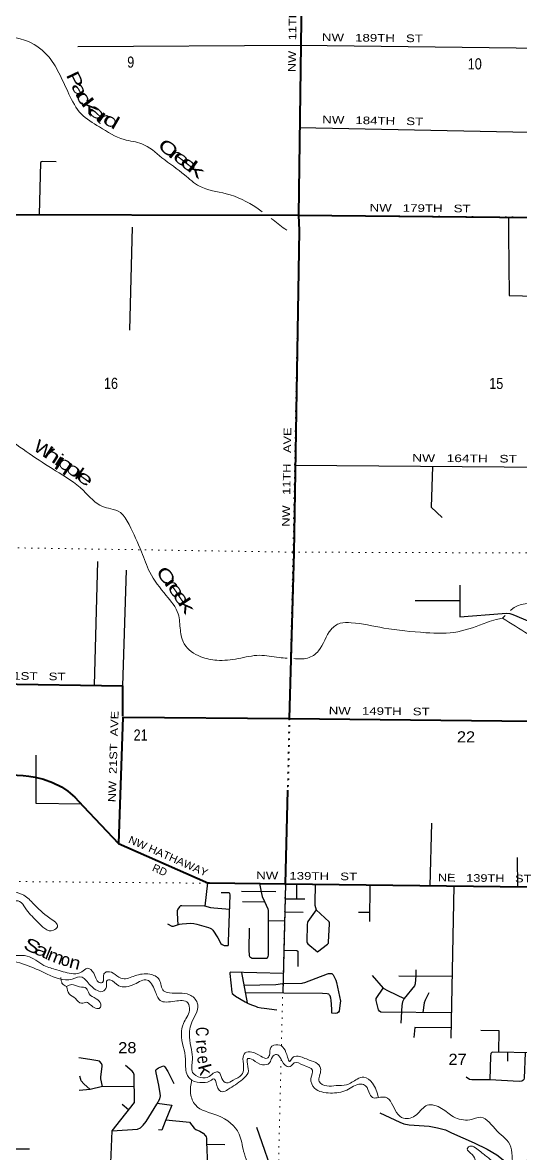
# Model space of a CAD drawing. Header units: feet. Extents: x -481249 to -254670, y -730376 to -544252.
# Drawn here: x -434086 to -426257, y -651058 to -633270 of the extents above; entities that cross this region are included whole.
import ezdxf
from ezdxf.enums import TextEntityAlignment as Align

# ---------------------------------------------------------------- set-up
doc = ezdxf.new("R2010")
doc.units = ezdxf.units.FT
doc.header["$LTSCALE"] = 70
doc.linetypes.add('DOTTED', pattern=[1.5, 0.3, -1.2])
for name, color, linetype, lineweight in [('26', 7, 'Continuous', 40), ('27', 7, 'Continuous', 13), ('29', 7, 'Continuous', 25), ('39', 7, 'Continuous', 13), ('41', 7, 'Continuous', 13), ('53', 7, 'DOTTED', 40), ('7', 7, 'DOTTED', 13)]:
    doc.layers.add(name, color=color, linetype=linetype, lineweight=lineweight)
doc.layers.add('30', color=7, linetype='Continuous')

msp = doc.modelspace()

# ---------------------------------------------------------------- linework, layer by layer
at = {"layer": '26'}
for p, q in [((-429672.48, -631003.74), (-429747.96, -636300.71)), ((-429747.28, -636300.73), (-429738, -636539.08)), ((-436083.56, -643646.04), (-432513.37, -643702.45)), ((-432513.37, -643702.45), (-432512.55, -644182.1)), ((-432510.68, -644194.11), (-432576.17, -646185.86)), ((-432510.68, -644194.11), (-429891.25, -644214.76)), ((-429953.37, -646818.91), (-429914, -645346.66))]:
    msp.add_line(p, q, dxfattribs=at)
for points in [[(-437630.67, -636240.8), (-437585.25, -636240.8), (-434997.6, -636288.52), (-429747.96, -636300.71)], [(-429747.28, -636300.73), (-426061.78, -636334.76), (-425996.28, -636339.4), (-425941.18, -636347.88), (-425860.14, -636367.96), (-425421.74, -636478.01), (-425381.08, -636483.49), (-425340.39, -636480.4), (-425265.26, -636467.31), (-424839.82, -636364.77)], [(-429738, -636539.08), (-429821.7, -641612.54), (-429891.25, -644214.76), (-424640.07, -644273.24)], [(-435995.36, -645291.79), (-435365.18, -645440.82), (-435325.63, -645444.1), (-435283.26, -645439.39), (-435156.87, -645405.2), (-434338.14, -645126.69), (-434295.89, -645113.8), (-434270.24, -645109.53), (-434223.21, -645105.25), (-434172.2, -645106.14), (-434076.08, -645113.67), (-433988.59, -645122.63), (-433889.73, -645139.11), (-433756.81, -645171.25), (-433616.67, -645221.54), (-433472.2, -645290.38), (-433374.21, -645360.49), (-433262.06, -645456.64), (-433131.61, -645596.01), (-432576.17, -646185.86)], [(-432576.17, -646185.86), (-431209.09, -646784.89), (-431175.64, -646800.66), (-431146.22, -646804.79), (-429953.37, -646818.91)], [(-429953.37, -646818.91), (-426149.45, -646866.3), (-425998.8, -646880.43), (-425937.6, -646896.92), (-425892.3, -646917.04), (-425824.61, -646960.51), (-425751.64, -647028.8), (-425664.74, -647135.46), (-425254.98, -647762.42), (-425200.29, -647820.2), (-425127.87, -647873.11), (-425029.43, -647920.06), (-424948.97, -647955.54), (-424852.46, -647986.16), (-424784.2, -648002.64), (-424742.51, -648011.24), (-424115.16, -648052.32)]]:
    msp.add_lwpolyline(points, dxfattribs=at)
at = {"layer": '29'}
for p, q in [((-429728.3, -634921.12), (-425160.44, -635012.2)), ((-426444.44, -636331.23), (-426443.82, -636599.77)), ((-432364.97, -636490.33), (-432406.97, -638105.9)), ((-429798.92, -640231.81), (-424556.97, -640277.29)), ((-432906.15, -641749.48), (-432959.57, -643695.4)), ((-432455.78, -641886.48), (-432513.37, -643702.45)), ((-427912.41, -642359.61), (-427209.75, -642363.51)), ((-427654.36, -645865.87), (-427681.36, -646847.22)), ((-426304.61, -646402.76), (-426304.34, -646864.37)), ((-431175.64, -646800.66), (-431217.23, -647168.51)), ((-430640.86, -646931.22), (-430103.11, -646937.31)), ((-429953.37, -646818.91), (-429994.46, -648537.01)), ((-429775.43, -646821.13), (-429776.47, -647058.82)), ((-428626.54, -646835.44), (-428630.29, -647410.57)), ((-427300.85, -646851.96), (-427352.95, -649244.73)), ((-430626.64, -647095.26), (-430281.76, -647099.29)), ((-429647.23, -647060.21), (-429959.06, -647056.86)), ((-429672.83, -647267.94), (-429963.98, -647262.56)), ((-428629.37, -647269.77), (-428801.12, -647267.81)), ((-430222.05, -647394.82), (-429967.28, -647400.7)), ((-430645.27, -648213.87), (-430553.6, -648692.13)), ((-427331.84, -648275.4), (-428166.56, -648269.1)), ((-426457.7, -649471.76), (-426459.18, -649608.58)), ((-432419.41, -650372.52), (-432520.5, -650289.37)), ((-432735.37, -652045.45), (-432678.94, -650705.26)), ((-435342.75, -650990.77), (-433979.54, -650986.31)), ((-431192.15, -650913.95), (-430905.82, -650917.19))]:
    msp.add_line(p, q, dxfattribs=at)
for points in [[(-433217.66, -633646.53), (-429719.32, -633626.52), (-425475.59, -633677.45)], [(-433555.97, -635457.9), (-433779.4, -635453.17), (-433791.21, -635460.02), (-433801.8, -635472.74), (-433826.18, -636291.24)], [(-426443.82, -636599.77), (-426434.68, -637565.17), (-424746.27, -637607.46)], [(-427639.7, -640250.54), (-427658.64, -640891.6), (-427488.47, -641055.4)], [(-427210.04, -642117.75), (-427209.45, -642619.38), (-426543.09, -642564.97), (-426468.71, -642562.43), (-426421.64, -642563.62), (-426373.32, -642580.88), (-425713.14, -642860.37), (-425656.77, -642878.78), (-425546.01, -642901.57), (-425447.15, -642915.7), (-423738.28, -642958.1), (-423710.03, -642962.81), (-423684.14, -642984.01), (-423657.14, -643035.32), (-423445.41, -644164.86)], [(-433162.2, -645563.33), (-433874.06, -645556.67), (-433874.7, -644794.2)], [(-430358.57, -646814.11), (-430329.37, -646968.72), (-430315.78, -647017.81), (-430282.78, -647097.15), (-430228.68, -647210.95), (-430222.34, -647239.73), (-430221.03, -647939.66), (-430226.15, -647963.14), (-430238.69, -647985.59), (-430249.28, -647991.48), (-430258.48, -647994.75), (-430474.36, -647990.3), (-430488.21, -647986.77), (-430502.33, -647977.35), (-430510.57, -647966.75), (-430517.86, -647945.85), (-430520.91, -647857.88), (-430519.22, -647516.16)], [(-429482.13, -646824.78), (-429490.69, -647120.86), (-429489.64, -647152.1), (-429466.47, -647228.3)], [(-431808.03, -647445.6), (-431737.01, -647482.14), (-431714.5, -647486.63), (-431616.18, -647453.77), (-431578.11, -647445.63), (-431439.23, -647436.21), (-431394.11, -647440.3), (-431345.07, -647451.52), (-431161.45, -647504.52), (-431136.74, -647515.12), (-431115.12, -647525.4), (-431095.54, -647545.74), (-431016.68, -647666.4), (-430967.65, -647754.89), (-430947.24, -647774.2), (-430914.29, -647785.98), (-430878.91, -647790.49), (-430850.9, -647788.81), (-430844.84, -647773.02), (-430845.4, -647728.3), (-430821.45, -646991.13), (-430824.84, -646970.45), (-430837.12, -646960.97), (-430963.08, -646961.55)], [(-430828.92, -647221.12), (-431079.07, -647200.09), (-431123.56, -647195.55), (-431217.23, -647168.51), (-431582.82, -647161.82), (-431602.83, -647165.94), (-431618.13, -647178.89), (-431642.85, -647214.22), (-431652.26, -647241.31), (-431654.26, -647277.47), (-431646.15, -647463.79)], [(-429978.32, -647862.06), (-429773.17, -647866.92), (-429757.37, -647876.52), (-429759.04, -648117.76)], [(-427903.15, -648169.31), (-427902.13, -648259.25), (-427911.57, -648393.04), (-427924.09, -648424.55), (-428085.97, -648620.89), (-428112.42, -648674.22), (-428123.14, -648730.39), (-428138.15, -649010.01)], [(-429987.06, -648227.76), (-430816.62, -648210.26), (-430824.25, -648219.64), (-430824.83, -648230.15), (-430795.99, -648522.26), (-430787.76, -648542.32), (-430767.75, -648558.81), (-430738.67, -648582.86), (-430586.49, -648675.4), (-430536.01, -648701.07), (-430471.14, -648727.22), (-430424.06, -648744.88), (-430388.75, -648756.66), (-430334.61, -648768.43), (-430288.9, -648775.81), (-430087.21, -648798.08)], [(-430607.59, -648410.49), (-430102.93, -648402.2), (-429996.81, -648387.42), (-429686.82, -648378.93), (-429670.78, -648378.03), (-429646.06, -648372.14), (-429291.38, -648233.53), (-429275.31, -648227.28), (-429252.94, -648226.11), (-429221.37, -648230.32), (-429202.33, -648248.48), (-429159.96, -648335.63), (-429150.89, -648369.02), (-429088.11, -648665.5), (-429089.34, -648691.29), (-429109.35, -648819.07), (-429117.98, -648839.03), (-429136.1, -648850.82), (-429161.14, -648856.76), (-429222.1, -648853.84), (-429221.41, -648789.9), (-429232.93, -648650.67), (-429237.55, -648617.84), (-429250.59, -648581.76), (-429262.36, -648564.1), (-429270.87, -648555.51), (-429296.49, -648546.43), (-429366.71, -648544.44), (-430584.55, -648530.65)], [(-428585.92, -648261.5), (-428416.13, -648461.27), (-428336.58, -648500.14), (-428085.97, -648620.89)], [(-427344.29, -648847.12), (-428450.15, -648834.6), (-428470.23, -648822.61), (-428489.77, -648800.18), (-428524.37, -648653.02), (-428523.81, -648619.93), (-428416.13, -648461.27)], [(-427695.13, -648531.39), (-427754.6, -648645.96), (-427768.83, -648690.43), (-427788.6, -648842.09)], [(-427349.43, -649082.97), (-427917.03, -649079.34), (-427930.64, -649234.19)], [(-426877.74, -649118.21), (-426593.92, -649125.42), (-426601.61, -649469.48)], [(-432829.34, -650006.09), (-432854.01, -649883.9), (-432857.13, -649855.34), (-432833.97, -649694.27), (-432833.59, -649669.26), (-432845.36, -649643.35), (-432875.04, -649609.87), (-432901.86, -649600.95), (-433028.69, -649582.15), (-433200.33, -649554.23)], [(-426183.3, -649476.12), (-426198.6, -649875.44), (-426203.3, -649896.64), (-426218.55, -649913.07), (-426233.91, -649922.55), (-426276.7, -649928.4), (-426736.23, -649899.22), (-427022.18, -649903.97), (-427055.46, -649894.29), (-427111.64, -649857)], [(-422695.37, -649531.5), (-426691.58, -649468.05), (-426704.71, -649472.68), (-426718.84, -649486.81), (-426728.22, -649527.59), (-426736.23, -649899.22)], [(-432678.94, -650705.26), (-432328.2, -650255.58), (-432329.51, -649821.89), (-432339.23, -649791.74), (-432360.9, -649765.58), (-432469.87, -649674.41)], [(-432678.94, -650705.26), (-432278.02, -650676.21), (-432232.58, -650658.36), (-432188.56, -650614.97), (-432141.5, -650555.47), (-431976.62, -650283.54), (-431929.61, -650198.05), (-431917.84, -650155.66), (-431920.83, -650116.3), (-431945.42, -649986.12), (-431987.3, -649791.79), (-431990.81, -649755.23), (-431982.58, -649736.98), (-431971.98, -649729.32), (-431946.46, -649712.32), (-431872.15, -649681.18), (-431857.81, -649685.16), (-431847.21, -649696.35), (-431799.11, -649767.94), (-431707.22, -649960.84)], [(-433023.76, -650051.85), (-433120.79, -649966.05), (-433162.28, -649918.38), (-433172.58, -649897.74), (-433185.47, -649844.18)], [(-432334.52, -650013.16), (-432829.34, -650006.09), (-433023.76, -650051.85), (-433193.88, -650067.91)], [(-431968.67, -650269.08), (-431738.9, -650302.22), (-431845.61, -650556.82), (-431895.08, -650694.15), (-431950.97, -650685.53)], [(-428469.26, -650419.18), (-428154.78, -650569.61), (-428089.27, -650593.36), (-428006.48, -650609.65), (-427691.82, -650631.83), (-427636.88, -650640.27), (-427561.55, -650654.4), (-427436.78, -650689.73), (-427341.04, -650733.73), (-426984.79, -650889.95), (-426777.63, -650991.23), (-426626.97, -651083.09), (-426502.17, -651182.9), (-426422.16, -651266.81), (-426398.62, -651315.1), (-426396.27, -651373.95), (-426410.39, -651616.59), (-426419.56, -651679.46), (-426533.84, -651894), (-426566.77, -651981.56), (-426585.74, -652090.32)], [(-431835.59, -650529.02), (-431459.88, -650569.18), (-431386.88, -650659.94), (-431362.27, -650680.33), (-431299.44, -650708.89), (-431246.91, -650741.57), (-431209.36, -650779.96), (-431201.01, -650796.33), (-431195.12, -650819.3), (-431193.36, -650883.96), (-431178.63, -651249.31)], [(-430409.05, -650645.03), (-430108.47, -651507.78), (-430079.27, -651537.11), (-430043.96, -651553.6), (-429957.18, -651569.45), (-429787.32, -651577.37), (-429547.56, -651592.07), (-429558.84, -652085.44)]]:
    msp.add_lwpolyline(points, dxfattribs=at)
msp.add_lwpolyline([(-429466.47, -647228.3), (-429597.8, -647411.74), (-429607.21, -647428.23), (-429610.9, -647458.49), (-429615.84, -647730.23), (-429609.57, -647748.55), (-429598.97, -647761.51), (-429445.58, -647886.04), (-429288.24, -647765.04), (-429276.47, -647750.91), (-429273.95, -647730.11), (-429258.82, -647454.14), (-429259.99, -647434.11), (-429264.59, -647418.45)], close=True, dxfattribs=at)
at = {"layer": '39'}
msp.add_line((-426535.87, -642637), (-426494.38, -642597.04), dxfattribs=at)
for points in [[(-437040.71, -636212.48), (-436868.46, -636107.86), (-436639, -635906.88), (-436558.81, -635581.68), (-436437.46, -635050.74), (-436378.32, -634684.86), (-436315.35, -634407.4), (-436204.53, -634221.5), (-435864.29, -633999.23), (-435514.88, -633648.71), (-435279.57, -633373.6), (-435038.09, -633335.53), (-434521.68, -633446.95), (-433995.49, -633568.66), (-433668.84, -633815.81), (-433497.39, -634097.18), (-433356.37, -634393.84), (-433165.63, -634705.82), (-432878.05, -634911.83), (-432490.02, -635108.33), (-432209.1, -635177.67), (-431893.77, -635396.43), (-431537.62, -635666.4), (-431305.44, -635842.91), (-430883.43, -635961.98), (-430401.84, -636184.94), (-430318.05, -636245.27)], [(-437645.69, -636393.79), (-437354.5, -636549.02), (-437177.63, -636648.95), (-436980.14, -636875.01), (-436719.66, -637007.86), (-436469.89, -637206.54), (-436117.13, -637310.46), (-435886.04, -637387.02), (-435733.81, -637546.63), (-435464.96, -637829.46), (-435415.03, -638019.88), (-435287.8, -638642.85), (-435158.54, -638892.13), (-434789.73, -639361.95), (-434625.64, -639533.68), (-434364.24, -639766.46), (-433981.44, -640050.59), (-433568.48, -640319.06), (-433130, -640631.79), (-432828.82, -640883.02), (-432699.24, -640918.46), (-432547.94, -640978.13), (-432412.03, -641167.52), (-432216.71, -641595.41), (-432086.21, -641914.65), (-431828.25, -642281.29), (-431639.47, -642573.21), (-431604.22, -642827.42), (-431542.58, -643043.95), (-431284.84, -643244.72), (-431029.54, -643301.57), (-430695.37, -643275.38), (-430358.92, -643223.23), (-430051.4, -643258.69), (-429926.31, -643268.73)], [(-430173.88, -636352.8), (-430145.92, -636374.1), (-429932.1, -636537.37)], [(-426413.22, -642518.87), (-426400.51, -642506.63), (-425925.41, -642390.1), (-425574.77, -642320.13), (-425176.26, -642260.69), (-424811.67, -642194.87), (-424250.92, -642107.29), (-423774.41, -642115.9)], [(-433903.58, -663026.04), (-433808.18, -663079.08), (-433902.83, -663141.96), (-434077.7, -663227.91), (-434197.13, -663364.45), (-434168.27, -663468.7), (-433852.1, -663628.16), (-433483.3, -663728.27), (-433262.29, -663812.71), (-433048.86, -663859.09), (-432993.96, -663773.78), (-432988.13, -663603.97), (-433171.39, -663356.08), (-433152.73, -663294.34), (-433056.1, -663233.48), (-433035.08, -663137.79), (-433074.56, -663091.38), (-433132.97, -663130.69), (-433175.44, -663176.17), (-433248.93, -663131.37), (-433295.55, -663004.94), (-433260.34, -662891.43), (-433247.2, -662785.66), (-433381.6, -662456.38), (-433562.58, -662182.54), (-433913.95, -661579.02), (-434030.56, -661453.79), (-434098.35, -661251.17), (-434162.12, -661046.61), (-434210.97, -660942.13), (-434510.99, -660583.01), (-434896.56, -660184.94), (-435030.57, -660189.42), (-435408.48, -660193.13), (-435727.79, -659953.69), (-436861.78, -658136.22), (-438275.21, -655720.04), (-439085.3, -654271.96), (-439115.41, -654097.75), (-439207.06, -653882.87), (-439633.69, -653398.41), (-439985.42, -652828.85), (-440277.17, -652074.12), (-440189.11, -651695.4), (-440231.85, -651395.15), (-440422.12, -651055.25), (-441169.9, -649761.76), (-441737.08, -648592.22), (-441770.56, -648360.01), (-441816, -648309.54), (-441858.49, -648171.16), (-441913.71, -648100.59), (-441981.84, -647929.94), (-442090.86, -647656.92), (-442440.54, -646897.53), (-443009.34, -645877.86), (-443336.41, -645246.63), (-443363.62, -644988.52), (-443352.64, -644526.99), (-443707.73, -644083.31), (-443859.06, -643655.91), (-443902.06, -643379.64), (-443711.32, -643120), (-443526.47, -642850.29), (-443489.99, -642804.74), (-443354.65, -642676.37), (-443257.25, -642543.58), (-443154.67, -642486.78), (-443005.19, -642530.44), (-442640.65, -642654.48), (-442464.78, -642660.47), (-442462.26, -642612.53), (-442544.12, -642601.62), (-442637.68, -642564.58), (-442569.44, -642539.38), (-442391.41, -642531.4), (-442182.92, -642479.8), (-441994.1, -642398), (-441903.62, -642351.06), (-441722.25, -642403.08), (-441542.25, -642582.98), (-441477.17, -642851.52), (-441251.89, -643281.74), (-441243.26, -643407.75), (-441190.62, -643532.25), (-441100.11, -643667.17), (-441012.58, -643708.13), (-440978.25, -643676.54), (-440997.55, -643612.37), (-441007.14, -643574.3), (-440953.2, -643578.9)], [(-429818.9, -643274.47), (-429605.65, -643267.73), (-429432.48, -643153.78), (-429234.9, -642816.28), (-429089.91, -642719.99), (-428917.86, -642709.95), (-428404.93, -642793.7), (-427741.95, -642867.16), (-427239.96, -642852.86), (-426784.53, -642706.13), (-426638.08, -642659.82), (-426535.87, -642637)], [(-426535.87, -642637), (-426134.75, -642891.35), (-425757.6, -643143.43), (-425341.39, -643481.89), (-425017.87, -643701.39), (-424703.23, -643971.68)], [(-440953.2, -643578.9), (-440889.84, -643635.58), (-440858.67, -643711.87), (-440811.49, -643786.35), (-440763.41, -643776.9), (-440770.95, -643734.85), (-440778.53, -643696.79), (-440748.55, -643697.13), (-440707.43, -643777.54), (-440576.03, -643828.99), (-440559.58, -643787.21), (-440649.03, -643738.23), (-440726.34, -643677.4), (-440781.39, -643590.84), (-440932.18, -643483.21), (-440988.26, -643492.57), (-441003.76, -643446.43), (-441047.22, -643397.97), (-441120.34, -643319.21), (-441088.18, -643303.58), (-440934.47, -643325.31), (-440752.09, -643469.27), (-440491.54, -643596.12), (-439990.49, -643667.75), (-439830.67, -643679.55), (-439807.09, -643717.79), (-439846.88, -643885.21), (-439808.41, -644025.54), (-439560.84, -644428.04), (-439425.79, -644511.5), (-439051.97, -644701.6), (-438819.65, -644850.12), (-438693.79, -644859.54), (-438565.68, -644845), (-438306.46, -644909.89), (-437940.01, -644856.08), (-437604.82, -644735.97), (-437560.84, -644736.47), (-437465.9, -644831.47), (-437410.13, -645035.95), (-437442.05, -645215.45), (-437381.46, -645344.04), (-437126.79, -645458.84), (-436989.78, -645546.32), (-436930.61, -645806.8), (-436772.48, -646160.32), (-436615.57, -646256.03), (-436092.31, -646493.78), (-436053.19, -646574.16), (-436021.78, -646812.33), (-435778.1, -647204.8), (-435567.9, -647365.06), (-435436.65, -647430.5), (-435169.93, -647541.43), (-434803.7, -647693.47), (-434439.02, -647989.38), (-434219.64, -648039.82), (-434042.26, -648091.8), (-433697.95, -648237.59), (-433306.92, -648315.96), (-433148.65, -648285.77), (-433091.2, -648334.39), (-432934.86, -648484.05), (-432833.21, -648513.18), (-432766.42, -648437.99), (-432751.29, -648332.24), (-432713.28, -648330.67), (-432574.3, -648420.18), (-432328.13, -648396.99), (-432127.49, -648331.31), (-432005.33, -648498.57), (-431923.01, -648651.39), (-431693.22, -648663.98), (-431487.58, -648690.29), (-431462.84, -648806.48), (-431557.06, -649015.26), (-431588.84, -649180.77), (-431523.14, -649577.22), (-431503.63, -649807.26), (-431426.73, -649906.06), (-431249.2, -649944.04), (-431114.83, -649905.59), (-431084.6, -649883.95), (-431031.77, -649990.47), (-430938.87, -650089.45), (-430858.52, -650054.39), (-430626.88, -649895.13), (-430537.77, -649790.22), (-430550.26, -649650.19), (-430545.37, -649568.3), (-430459.61, -649587.26)], [(-428489.11, -650177.52), (-428582.18, -649952.26), (-428721.12, -649858.76), (-428821.42, -649889.6), (-428990.34, -649979.61), (-429154.41, -649991.74), (-429300.43, -649998.08), (-429421.64, -649928.76), (-429397.65, -649743.18), (-429446.61, -649648.69), (-429579.95, -649591.23), (-429753.22, -649529.31), (-429847.52, -649560.22), (-429886.06, -649611.74), (-429917.34, -649545.44), (-430071.17, -649349.84), (-430183.58, -649390.54), (-430204.93, -649516.2), (-430241.41, -649561.75), (-430339.02, -649528.67), (-430478.3, -649467.14), (-430586.38, -649477.91), (-430619.41, -649573.46), (-430609.01, -649721.47), (-430644.11, -649824.99), (-430774.94, -649905.45), (-430879.39, -649950.23), (-430952.6, -649879.45), (-431003.52, -649780.95), (-431061.53, -649784.29), (-431152.23, -649851.21), (-431286.34, -649865.68), (-431411.42, -649784.32), (-431415.28, -649586.43), (-431429.55, -649426.39), (-431461.42, -649230.18), (-431418.74, -648980.85), (-431345.13, -648829.8), (-431339.6, -648687.97), (-431462.21, -648562.68), (-431775.78, -648533.14), (-431867.4, -648500.13), (-431935.49, -648325.49), (-432086.51, -648239.85), (-432320.71, -648265.17), (-432513.11, -648308.96), (-432630.39, -648245.68), (-432753.86, -648200.31), (-432806.2, -648233.7), (-432827.66, -648369.35), (-432861.73, -648376.96), (-432968.02, -648221.87), (-433069.16, -648144.78), (-433153.76, -648203.78), (-433284.03, -648232.28), (-433545.28, -648171.37), (-433750.45, -648101.1), (-434012.78, -647954.23), (-434188.64, -647946.25), (-434390.15, -647907.99), (-434629.71, -647689.44), (-434770.72, -647601.91), (-435270.34, -647396.41), (-435562.6, -647245.21), (-435770.29, -647037.01), (-435883.97, -646825.89), (-435920.95, -646547.68), (-436007.68, -646432.78), (-436490.7, -646171.51), (-436679.62, -646077.44), (-436811.95, -645742.19), (-436895.65, -645531.4), (-437129.79, -645366.87), (-437286.54, -645255.18), (-437309.38, -645149), (-437334.46, -644878.93), (-437424.24, -644676.06), (-437495.6, -644619.3), (-437611.74, -644635.97), (-437996.92, -644757.51), (-438383.16, -644791.11), (-438630.7, -644756.33), (-438760.59, -644750.86), (-438983.26, -644634.43), (-439367.25, -644460.21), (-439511.74, -644324.67), (-439741.15, -643906.39), (-439721.08, -643714.76), (-439736.36, -643648.64), (-439835.5, -643571.57), (-440220.87, -643525.24)], [(-434756.14, -646806.68), (-434795.54, -646752.28), (-434946.84, -646692.61), (-435140.86, -646514.54), (-435175.52, -646392.24), (-435210.64, -646311.91), (-435215.97, -646249.89), (-435146.28, -646276.66), (-435087.67, -646403.23), (-435018.7, -646495.94), (-434758.09, -646616.8), (-434674.56, -646657.72), (-434662.12, -646801.75), (-434573.09, -646888.69), (-434363.61, -646931.03), (-434068.44, -646998.33), (-433911.96, -647134), (-433658.45, -647356.7), (-433537.97, -647493.96), (-433598.55, -647549.24), (-433860.92, -647406.37), (-434044.59, -647196.45), (-434133.45, -647093.52), (-434243.37, -647090.28), (-434452.95, -647057.93), (-434550.35, -647004.86), (-434608.28, -647000.21), (-434593.11, -647076.32), (-434651.08, -647075.67), (-434754.23, -647000.56), (-434801.67, -646950.06), (-434741.68, -646948.74), (-434719.02, -646887.04), (-434756.14, -646806.68)], [(-433486.46, -648290.73), (-433477.17, -648344.01), (-433461.65, -648388.15), (-433394.14, -648430.88)], [(-433394.14, -648430.88), (-433311.85, -648401.84), (-433192.27, -648437.17), (-433080.58, -648462.41), (-433039.51, -648546.81), (-432928.4, -648626.01), (-432855.34, -648710.78), (-432869.96, -648768.57), (-433017.42, -648722.93), (-433078.96, -648682.26), (-433161.09, -648697.32), (-433254.25, -648622.32), (-433353.41, -648547.26), (-433393.46, -648430.64)], [(-430459.61, -649587.26), (-430310.5, -649664.89), (-430200.22, -649636.16), (-430157.19, -649538.72), (-430092.83, -649503.48), (-430025.53, -649566.2), (-429922.91, -649691.26), (-429876.93, -649691.78), (-429814.36, -649636.54), (-429666.79, -649672.18), (-429527.65, -649747.7), (-429551.09, -649881.33), (-429492.76, -650033.88), (-429245.65, -650108.62), (-428987.22, -650061.59), (-428768.31, -649970.14), (-428690.6, -649995), (-428626.06, -650127.63), (-428564.71, -650186.28), (-428489.11, -650177.52)], [(-431427.26, -649905.72), (-431443.01, -650117.71), (-431368.96, -650296.42), (-431012.89, -650464.32), (-430682.13, -650753.85), (-430609.08, -651024.48), (-430488.59, -651345.6), (-430284.49, -651885.5), (-430229.34, -652020.88)], [(-419932.55, -651754.91), (-419978.6, -651946.24), (-420071.44, -652027.13), (-420264.47, -651943.01), (-420539.39, -651851.96), (-420667.9, -651902.47), (-420817.63, -651882.78), (-421119.51, -651695.51), (-421475.09, -651667.5), (-422217.65, -651743.02), (-422383.71, -651938.99), (-422303.87, -652135.75), (-421993, -652231.2), (-421894.23, -652342.24), (-421967.08, -652423.35), (-422051.8, -652492.34), (-422117.56, -652657.47), (-422281.32, -652763.45), (-422531.8, -652692.74), (-422849.82, -652687.19), (-423047.55, -652697.79), (-423210.59, -652601.12), (-423335.62, -652515.77), (-423646.51, -652422.32), (-424102.14, -652217.31), (-424443.72, -652003.6), (-424569.07, -651762.36), (-424644.94, -651381.79), (-424764.45, -651340.47), (-425022.51, -651539.39), (-425214.11, -651693.11), (-425418.08, -651696.79), (-425526.43, -651547.68), (-425690, -651142.13), (-425900.28, -650989.86), (-426082.59, -651023.77), (-426210.99, -651250.15), (-426313.16, -651268.97), (-426407.79, -650960.13), (-426623, -650707.89), (-426880.57, -650491.13), (-427052.92, -650529.15), (-427308.33, -650482.29), (-427494.86, -650352.28), (-427720.24, -650301.76), (-427891.78, -650449.71), (-428094.32, -650505.37), (-428203.3, -650414.2), (-428376.67, -650176.42), (-428489.11, -650177.52)], [(-426760.11, -651128.3), (-426898.88, -651018.81), (-427070.13, -650954.92), (-427092.45, -650984.64), (-427013.45, -651075.47), (-426956.73, -651192.02), (-426862.22, -651326.99), (-426722.39, -651338.57), (-426653.75, -651277.39), (-426667.01, -651209.29), (-426702.65, -651176.91), (-426760.11, -651128.3)]]:
    msp.add_spline(points, degree=3, dxfattribs=at)
at = {"layer": '53'}
msp.add_line((-429891.25, -644214.76), (-429914, -645346.66), dxfattribs=at)
at = {"layer": '7'}
for points in [[(-429632.56, -628328.98), (-429673.43, -630999.18), (-429748.86, -636297.77), (-429738, -636539.08)], [(-442838.49, -636142.46), (-440189.12, -636190.98), (-434997.28, -636289.92), (-429748.86, -636297.77), (-424445.28, -636345.14), (-419228.7, -636424.44), (-415451.06, -636425.49)], [(-429738, -636539.08), (-429833.57, -641600.41), (-429953.88, -646819.09), (-430016.19, -649407.58)], [(-415544.83, -641668.7), (-419328.16, -641699.39), (-424579.52, -641617.94), (-429833.57, -641600.41), (-435104.92, -641518.74), (-440340.69, -641475.44)], [(-434666.49, -646778.22), (-429953.88, -646819.09), (-424694.4, -646888.64), (-419434.98, -646964.18), (-417735.4, -646950.08)], [(-430020.39, -649581.82), (-430080.76, -652089.65), (-430187.77, -657372.43), (-430303.42, -662529.21), (-430328.64, -664248.6)]]:
    msp.add_lwpolyline(points, dxfattribs=at)

# ---------------------------------------------------------------- texts
at = {"layer": '27'}
for s, rotation, width, p in [('NW   11TH   AVE', 89.184, 1.25, (-429790.86, -634049.79)), ('NW   179TH   ST', 359.471, 1.3, (-428628.03, -636241.06)), ('NW   11TH   AVE', 89.055, 1.25, (-429884.91, -641200.1)), ('NW   151ST   ST', 359.095, 1.3, (-434987.37, -643593.35)), ('NW   149TH   ST', 359.362, 1.3, (-429271.59, -644151.66)), ('NW  21ST  AVE', 88.117, 1.25, (-432622.73, -645535.99)), ('NW HATHAWAY', 336.338, 1.1, (-432433.23, -646167.59)), ('NW   139TH   ST', 359.286, 1.3, (-430412.94, -646743.79)), ('NE   139TH   ST', 359.286, 1.25, (-427555.05, -646778.32))]:
    msp.add_text(s, height=120, rotation=rotation, dxfattribs=dict(at, width=width)).set_placement(p)
msp.add_text('RD', height=120, rotation=336.338, dxfattribs=at).set_placement((-432057.93, -646609.35))
at = {"layer": '30'}
for s, rotation, width, p in [('NW   189TH   ST', 359.312, 1.3, (-429378.47, -633560.61)), ('NW   184TH   ST', 358.858, 1.3, (-429373.78, -634854.77)), ('NW   164TH   ST', 359.503, 1.35, (-427959.31, -640177.77))]:
    msp.add_text(s, height=120, rotation=rotation, dxfattribs=dict(at, width=width)).set_placement(p)
at = {"layer": '41'}
for s, rotation, width, p in [('P', 295.438, 1.45, (-433352.11, -634209.59)), ('a', 297.778, 1.5, (-433276.33, -634363.91)), ('c', 297.778, 1.6, (-433207.43, -634499.17)), ('k', 307.803, 1.95, (-433097.79, -634646.08)), ('a', 315.773, 2.1, (-432978.62, -634757.6)), ('r', 324.602, 1.85, (-432863.54, -634836.74)), ('d', 329.937, 1.65, (-432737.25, -634899.9)), ('C', 323.818, 1.5, (-431859.51, -635322.37)), ('r', 322.842, 1.9, (-431746.27, -635411.64)), ('e', 322.842, 1.7, (-431639.59, -635484)), ('e', 322.832, 1.7, (-431527.78, -635572.44)), ('k', 322.725, 1.95, (-431415.37, -635658.91)), ('W', 326.959, 1.2, (-433807.62, -640068.22)), ('h', 326.985, 1.65, (-433670.85, -640157.02)), ('p', 326.985, 1.7, (-433468.18, -640287.42)), ('i', 326.985, 1.4, (-433563.17, -640232.05)), ('p', 324.944, 1.75, (-433341.76, -640376.88)), ('l', 324.944, 1.4, (-433247.46, -640446.8)), ('e', 324.062, 1.7, (-433158.91, -640511.87)), ('C', 306.237, 1.5, (-431913.45, -642029.65)), ('r', 306.311, 1.9, (-431821.54, -642151.56)), ('e', 304.699, 1.65, (-431747.95, -642254.61)), ('e', 304.699, 1.65, (-431667.93, -642375.16)), ('k', 303.4, 1.8, (-431587.49, -642495.28)), ('S', 333.883, 1.45, (-433976.79, -647884.98)), ('a', 335.728, 1.4, (-433825.77, -647950.35)), ('m', 339.032, 1.1, (-433596.93, -648052.88)), ('o', 349.195, 0.95, (-433427, -648108.32)), ('n', 346.017, 1.15, (-433284.39, -648153.56)), ('C', 270.361, 0.75, (-431359.71, -649143.88)), ('e', 273.12, 0.8, (-431348.55, -649434.14)), ('e', 276.791, 0.85, (-431334.76, -649594.94)), ('k', 285.421, 1.25, (-431308.54, -649764.68))]:
    msp.add_text(s, height=200, rotation=rotation, dxfattribs=dict(at, width=width)).set_placement(p, align=Align.CENTER)
for s, rotation, p in [('l', 338.146, (-433718.51, -648002.88)), ('r', 274.83, (-431360.07, -649321.35))]:
    msp.add_text(s, height=200, rotation=rotation, dxfattribs=at).set_placement(p, align=Align.CENTER)
at = {"layer": '7'}
for s, width, p in [('9', 0.85, (-432440.43, -633979.07)), ('10', 0.85, (-427084.53, -634006.55)), ('16', 0.85, (-432806.95, -639032.43)), ('15', 0.85, (-426746.78, -639034.48)), ('21', 0.85, (-432340.12, -644564.41)), ('22', 1.1, (-427254.87, -644593.43)), ('28', 1.1, (-432581.77, -649483.29)), ('27', 1.1, (-427387.46, -649665.97))]:
    msp.add_text(s, height=175, dxfattribs=dict(at, width=width)).set_placement(p)

doc.saveas('drawing.dxf')
